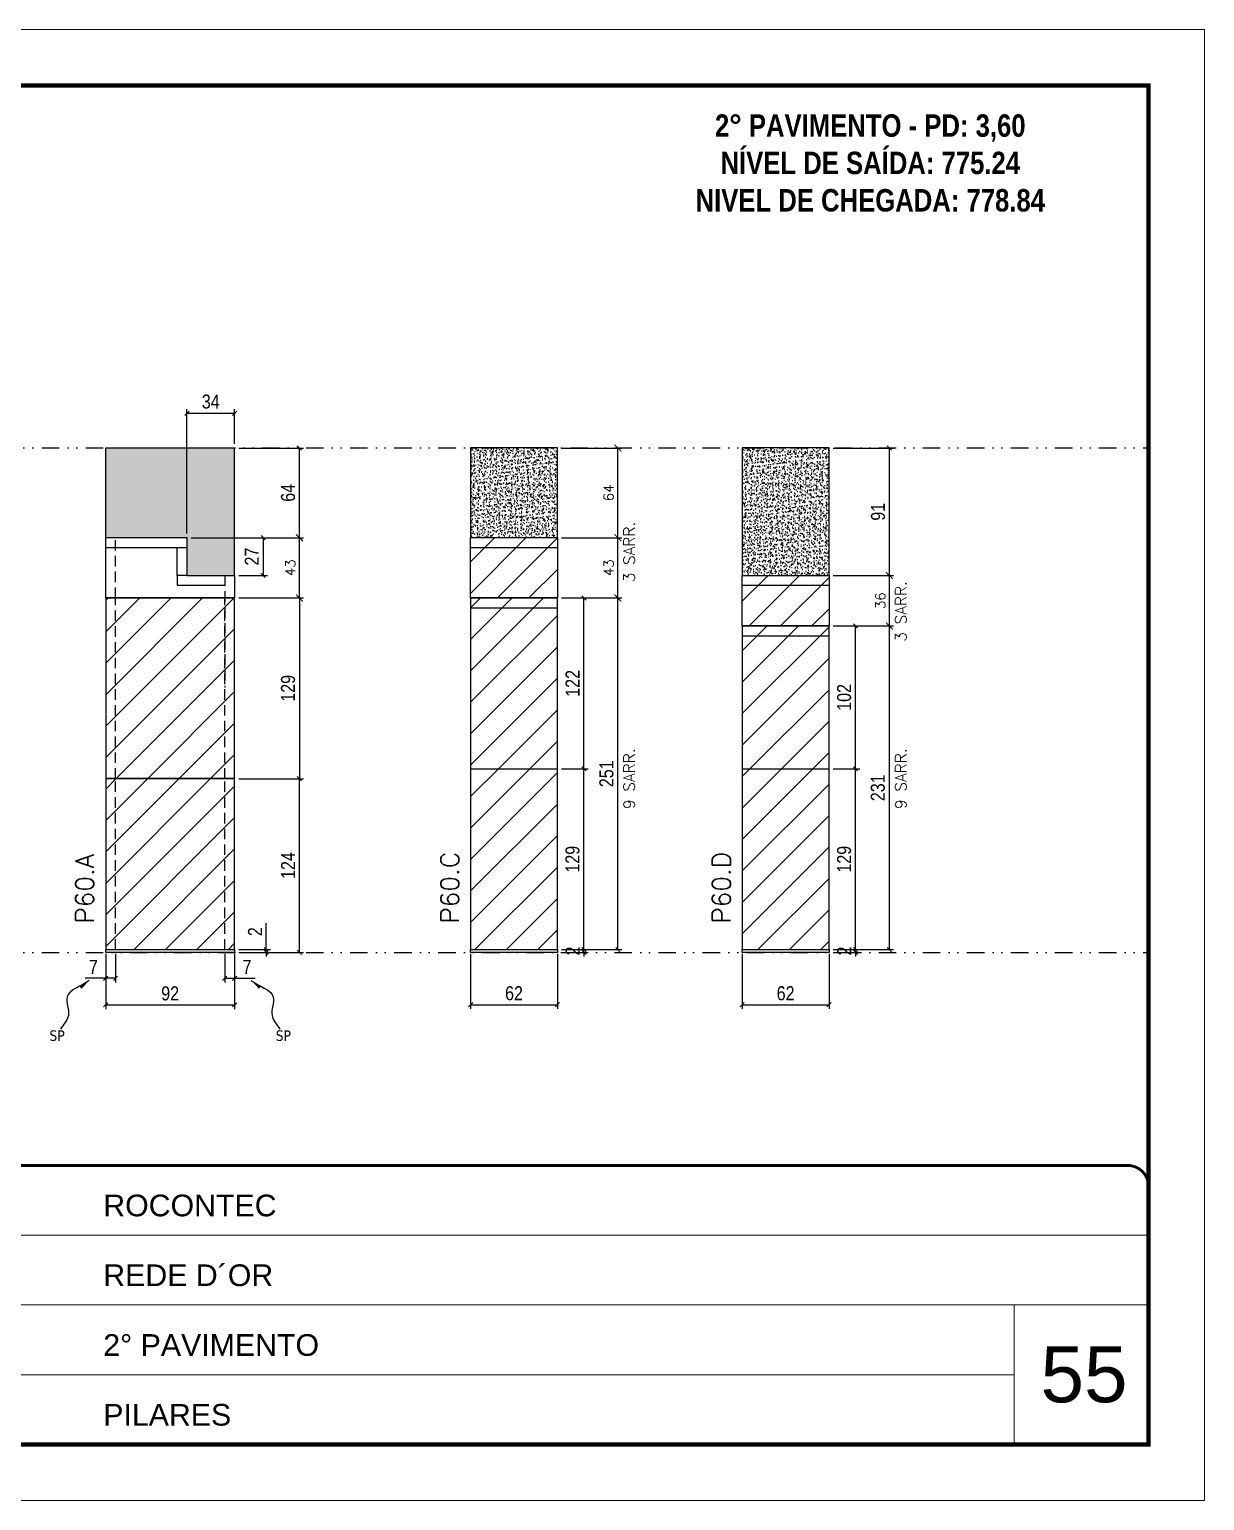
# Model space of a CAD drawing. Extents: x 2949 to 9203, y -16089 to 12527.
# Drawn here: x 6779 to 7618, y -3455 to -2405 of the extents above; entities that cross this region are included whole.
import ezdxf

# ---------------------------------------------------------------- set-up
doc = ezdxf.new("R2010")
doc.units = 0
for name, pattern in [('CONTINUO', [0]), ('DASHED', [0.75, 0.5, -0.25]), ('DIVIDE2', [0.625, 0.25, -0.125, 0, -0.125, 0, -0.125]), ('HIDDEN', [0.375, 0.25, -0.125])]:
    doc.linetypes.add(name, pattern=pattern)
for name, color, linetype, lineweight in [('CARIMBO', 255, 'Continuous', 9), ('Folhas', 255, 'Continuous', 9), ('Hachura', 251, 'Continuous', 9), ('SARRAFO DE PRESSAO', 251, 'DASHED', 9), ('Texto Seção', 7, 'Continuous', 15)]:
    doc.layers.add(name, color=color, linetype=linetype, lineweight=lineweight)
for name, color, linetype in [('COTA', 241, 'Continuous'), ('NOMENCLATURA', 7, 'Continuous'), ('Nível', 160, 'Continuous'), ('Painéis', 200, 'Continuous'), ('SARR_2.2x7', 40, 'Continuous'), ('Sarrafo de Pressão', 42, 'HIDDEN'), ('texto', 7, 'Continuous')]:
    doc.layers.add(name, color=color, linetype=linetype)
doc.styles.add('ARIAL', font='arial.ttf')
doc.styles.add('COTA TECNICA', font='techl___.ttf', dxfattribs={"height": 10})
doc.styles.add('COTA TECNICA-50', font='techl___.ttf', dxfattribs={"height": 10})
doc.styles.add('REGUA-120', font='ROMANS.shx', dxfattribs={"height": 15})
doc.styles.add('ROMANC', font='techb___.ttf', dxfattribs={"height": 2.5})
doc.styles.add('ROMANS', font='romans.shx')
doc.styles.get("Standard").update_dxf_attribs({"font": 'arial.ttf'})
doc.dimstyles.new('COTA PAINEL-50', dxfattribs={"dimtxt": 10, "dimasz": 3, "dimexe": 3, "dimexo": 3, "dimgap": 3, "dimtad": 1, "dimdec": 1, "dimzin": 12, "dimdsep": 46, "dimtxsty": 'COTA TECNICA-50', "dimblk1": 'OBLIQUE', "dimblk2": 'OBLIQUE', "dimsah": 1, "dimcen": 0.9, "dimclrd": 4, "dimclre": 4, "dimclrt": 240, "dimadec": 1, "dimazin": 3, "dimtfac": 1, "dimtdec": 1, "dimtmove": 0, "dimatfit": 3, "dimfxl": 1, "dimtolj": 1, "dimtzin": 12, "dimarcsym": 0})
doc.dimstyles.new('Cota Paínel', dxfattribs={"dimtxt": 7, "dimasz": 5, "dimexe": 3, "dimexo": 3, "dimgap": 3, "dimtad": 1, "dimdec": 1, "dimzin": 12, "dimdsep": 46, "dimtxsty": 'ROMANS', "dimblk": 'ARCHTICK', "dimcen": 0, "dimclrd": 4, "dimclre": 4, "dimclrt": 1, "dimadec": 1, "dimazin": 3, "dimtfac": 1, "dimtdec": 1, "dimtmove": 0, "dimatfit": 3, "dimldrblk": 'OBLIQUE', "dimfxl": 1, "dimtolj": 1, "dimtzin": 12, "dimarcsym": 0})
doc.dimstyles.new('PAINEL', dxfattribs={"dimtxt": 10, "dimasz": 3, "dimexe": 3, "dimexo": 3, "dimgap": 3, "dimtad": 1, "dimdec": 1, "dimzin": 12, "dimdsep": 46, "dimtxsty": 'COTA TECNICA', "dimblk1": 'OBLIQUE', "dimblk2": 'OBLIQUE', "dimsah": 1, "dimcen": 0.9, "dimclrd": 4, "dimclre": 4, "dimclrt": 240, "dimadec": 1, "dimazin": 3, "dimtfac": 1, "dimtdec": 1, "dimtmove": 0, "dimatfit": 3, "dimfxl": 1, "dimtolj": 1, "dimtzin": 12, "dimarcsym": 0})
doc.dimstyles.get("Standard").update_dxf_attribs({"dimtxt": 0.18, "dimasz": 0.18, "dimexe": 0.18, "dimexo": 0.0625, "dimgap": 0.09, "dimtad": 0, "dimtih": 1, "dimtoh": 1, "dimdec": 4, "dimzin": 0, "dimdsep": 46, "dimtxsty": 'Standard', "dimcen": 0.09, "dimadec": 0, "dimazin": 0, "dimtfac": 1, "dimtdec": 4, "dimtofl": 0, "dimtmove": 0, "dimatfit": 3, "dimfxl": 1, "dimtolj": 1, "dimtzin": 0, "dimarcsym": 0})
pattern_1 = [(45, (-124317.403, -31902.071), (-11.2253202, 11.2253202), [])]
pattern_2 = [(45, (-124612.854, -31902.071), (-11.2253202, 11.2253202), [])]
pattern_3 = [(50, (0, -20), (5.46554, -0.4781726), [0.5715, -6.2865]), (355, (0, -20), (-1.0573026, 5.7317054), [0.4572, -5.0292175]), (100.451445, (0.4555, -20.04), (4.4082374, 5.2535326), [0.4857003, -5.3427073]), (46.1842, (0, -18.476), (8.132371, -1.26127), [0.85725, -9.42975]), (96.63556, (0.678, -18.581), (7.122124, 7.422784), [0.728551, -8.014068]), (351.18415, (0, -18.476), (7.122124, 7.422784), [0.685799, -7.543792]), (21, (0.762, -18.857), (4.5484317, -3.067956), [0.5715, -6.2865]), (326, (0.762, -18.857), (1.854061, 5.525639), [0.4572, -5.0292]), (71.451445, (1.141, -19.1127), (6.4024926, 2.457683), [0.4857003, -5.342698]), (37.5, (0, -20), (0.0926581, 2.53665117), [0, -4.96824, 0, -5.1054, 0, -5.04825]), (7.5, (0, -20), (2.0045899, 3.0054172), [0, -2.91084, 0, -4.85394, 0, -1.92405]), (327.5, (-1.6993, -20), (4.06771786, -0.1718623), [0, -1.905, 0, -5.9436, 0, -7.8867]), (317.5, (-2.4613, -20), (4.4438754, 0.7627947), [0, -2.4765, 0, -3.94716, 0, -5.6007])]

# ---------------------------------------------------------------- blocks, each defined once
blk = doc.blocks.new('9999999999')
at = {"color": 30, "linetype": 'CONTINUO'}
for p, q in [((98564.6, 34379.6), (99584, 34379.6)), ((98564.6, 34329.8), (99488, 34329.8)), ((99584, 34329.8), (99488, 34329.8)), ((99488, 34329.8), (99488, 34230.2)), ((98564.6, 34280), (99488, 34280))]:
    blk.add_line(p, q, dxfattribs=at)
at = {"color": 30, "linetype": 'CONTINUO', "const_width": 2}
blk.add_lwpolyline([(99584, 34230.2), (99584, 34414.4, 0.414214), (99569, 34429.4), (98229, 34429.4, 0.414214), (98214, 34414.4), (98214, 34245.2, 0.414214), (98229, 34230.2), (99584, 34230.2)], format="xyb", dxfattribs=at)
at = {"layer": 'Folhas'}
blk.add_lwpolyline([(98139, 34190.2), (99624, 34190.2), (99624, 35240.2), (98139, 35240.2)], close=True, dxfattribs=at)
at = {"layer": 'Folhas', "color": 30, "const_width": 3}
blk.add_lwpolyline([(98214, 34230.2), (99584, 34230.2), (99584, 35200.2), (98214, 35200.2)], close=True, dxfattribs=at)
at = {"color": 7, "linetype": 'Continuous', "ltscale": 5, "style": 'ARIAL'}
for s, height, p in [('ROCONTEC', 15.48, (98837.7, 34393.1)), ('REDE D´OR', 15.48, (98837.7, 34343.3)), ('2° PAVIMENTO', 15.483, (98837.7, 34293.5)), ('PILARES', 15.48, (98837.7, 34243.7))]:
    blk.add_text(s, height=height, dxfattribs=at).set_placement(p)
blk = doc.blocks.new('_Oblique')
at = {"color": 0, "linetype": 'ByBlock', "lineweight": -2}
blk.add_line((-0.5, -0.5), (0.5, 0.5), dxfattribs=at)
blk = doc.blocks.new('*D1899')
at = {"layer": 'COTA', "color": 4, "lineweight": -2, "transparency": 16777216}
for p, q in [((6833, -3064.5), (6833, -3103.9)), ((6925, -3064.5), (6925, -3103.9)), ((6833, -3100.9), (6925, -3100.9))]:
    blk.add_line(p, q, dxfattribs=at)
at = {"layer": 'Defpoints', "color": 0, "transparency": 16777216}
for p in [(6833, -3061.5), (6925, -3061.5), (6925, -3100.9)]:
    blk.add_point(p, dxfattribs=at)
at = {"layer": 'COTA', "color": 4, "lineweight": -2, "transparency": 16777216, "xscale": 3, "yscale": 3, "zscale": 3, "rotation": 180}
blk.add_blockref('_Oblique', (6833, -3100.9), dxfattribs=at)
at = {"layer": 'COTA', "color": 4, "lineweight": -2, "transparency": 16777216, "xscale": 3, "yscale": 3, "zscale": 3}
blk.add_blockref('_Oblique', (6925, -3100.9), dxfattribs=at)
at = {"layer": 'COTA', "color": 240, "transparency": 16777216, "insert": (6879, -3092.8), "char_height": 10, "attachment_point": 5, "style": 'COTA TECNICA'}
blk.add_mtext('\\A1;92', dxfattribs=at)
blk = doc.blocks.new('*D1900')
at = {"layer": 'COTA', "color": 4, "lineweight": -2, "transparency": 16777216}
for p, q in [((6840, -3064.5), (6840, -3085)), ((6833, -3066.5), (6833, -3085)), ((6833, -3082), (6818.3, -3082)), ((6840, -3082), (6833, -3082))]:
    blk.add_line(p, q, dxfattribs=at)
at = {"layer": 'Defpoints', "color": 0, "transparency": 16777216}
for p in [(6833, -3063.5), (6840, -3061.5), (6833, -3082)]:
    blk.add_point(p, dxfattribs=at)
at = {"layer": 'COTA', "color": 4, "lineweight": -2, "transparency": 16777216, "xscale": 3, "yscale": 3, "zscale": 3, "rotation": 180}
blk.add_blockref('_Oblique', (6833, -3082), dxfattribs=at)
at = {"layer": 'COTA', "color": 4, "lineweight": -2, "transparency": 16777216, "xscale": 3, "yscale": 3, "zscale": 3}
blk.add_blockref('_Oblique', (6840, -3082), dxfattribs=at)
at = {"layer": 'COTA', "color": 240, "transparency": 16777216, "insert": (6824.2, -3073.9), "char_height": 10, "attachment_point": 5, "style": 'COTA TECNICA-50'}
blk.add_mtext('\\A1;7', dxfattribs=at)
blk = doc.blocks.new('*D1901')
at = {"layer": 'COTA', "color": 4, "lineweight": -2, "transparency": 16777216}
for p, q in [((6918, -3064.5), (6918, -3085)), ((6925, -3066.5), (6925, -3085)), ((6918, -3082), (6925, -3082)), ((6925, -3082), (6939.8, -3082))]:
    blk.add_line(p, q, dxfattribs=at)
at = {"layer": 'Defpoints', "color": 0, "transparency": 16777216}
for p in [(6918, -3061.5), (6925, -3063.5), (6925, -3082)]:
    blk.add_point(p, dxfattribs=at)
at = {"layer": 'COTA', "color": 4, "lineweight": -2, "transparency": 16777216, "xscale": 3, "yscale": 3, "zscale": 3, "rotation": 180}
blk.add_blockref('_Oblique', (6918, -3082), dxfattribs=at)
at = {"layer": 'COTA', "color": 4, "lineweight": -2, "transparency": 16777216, "xscale": 3, "yscale": 3, "zscale": 3}
blk.add_blockref('_Oblique', (6925, -3082), dxfattribs=at)
at = {"layer": 'COTA', "color": 240, "transparency": 16777216, "insert": (6933.9, -3073.9), "char_height": 10, "attachment_point": 5, "style": 'COTA TECNICA-50'}
blk.add_mtext('\\A1;7', dxfattribs=at)
blk = doc.blocks.new('*D1902')
at = {"layer": 'COTA', "color": 4, "lineweight": -2, "transparency": 16777216}
for p, q in [((6928, -2939.5), (6974.3, -2939.5)), ((6971.3, -3063.5), (6971.3, -2939.5)), ((6928, -3063.5), (6974.3, -3063.5))]:
    blk.add_line(p, q, dxfattribs=at)
at = {"layer": 'Defpoints', "color": 0, "transparency": 16777216}
for p in [(6925, -2939.5), (6971.3, -2939.5), (6925, -3063.5)]:
    blk.add_point(p, dxfattribs=at)
at = {"layer": 'COTA', "color": 4, "lineweight": -2, "transparency": 16777216, "xscale": 3, "yscale": 3, "zscale": 3}
for p, rotation in [((6971.3, -2939.5), 90), ((6971.3, -3063.5), 270)]:
    blk.add_blockref('_Oblique', p, dxfattribs=dict(at, rotation=rotation))
at = {"layer": 'COTA', "color": 240, "transparency": 16777216, "insert": (6963.2, -3001.5), "char_height": 10, "attachment_point": 5, "rotation": 90, "style": 'COTA TECNICA-50'}
blk.add_mtext('\\A1;124', dxfattribs=at)
blk = doc.blocks.new('*D1903')
at = {"layer": 'COTA', "color": 4, "lineweight": -2, "transparency": 16777216}
for p, q in [((6947.6, -3061.5), (6947.6, -3042.7)), ((6928, -3061.5), (6950.6, -3061.5)), ((6928, -3063.5), (6950.6, -3063.5)), ((6947.6, -3063.5), (6947.6, -3061.5)), ((6947.6, -3063.5), (6947.6, -3066.5))]:
    blk.add_line(p, q, dxfattribs=at)
at = {"layer": 'Defpoints', "color": 0, "transparency": 16777216}
for p in [(6925, -3061.5), (6925, -3063.5), (6947.6, -3063.5)]:
    blk.add_point(p, dxfattribs=at)
at = {"layer": 'COTA', "color": 4, "lineweight": -2, "transparency": 16777216, "xscale": 3, "yscale": 3, "zscale": 3}
for p, rotation in [((6947.6, -3061.5), 270), ((6947.6, -3063.5), 90)]:
    blk.add_blockref('_Oblique', p, dxfattribs=dict(at, rotation=rotation))
at = {"layer": 'COTA', "color": 240, "transparency": 16777216, "insert": (6939.6, -3048.7), "char_height": 10, "attachment_point": 5, "rotation": 90, "style": 'COTA TECNICA-50'}
blk.add_mtext('\\A1;2', dxfattribs=at)
blk = doc.blocks.new('*D1904')
at = {"layer": 'COTA', "color": 4, "linetype": 'ByBlock', "lineweight": -2, "transparency": 16777216}
for p, q in [((6928, -2810.5), (6974.3, -2810.5)), ((6971.3, -2810.5), (6971.3, -2939.5)), ((6928, -2939.5), (6974.3, -2939.5))]:
    blk.add_line(p, q, dxfattribs=at)
at = {"layer": 'Defpoints', "color": 0, "linetype": 'ByBlock', "transparency": 16777216}
for p in [(6925, -2810.5), (6925, -2939.5), (6971.3, -2939.5)]:
    blk.add_point(p, dxfattribs=at)
at = {"layer": 'COTA', "color": 4, "linetype": 'ByBlock', "lineweight": -2, "transparency": 16777216, "xscale": 3, "yscale": 3, "zscale": 3}
for p, rotation in [((6971.3, -2810.5), 90), ((6971.3, -2939.5), 270)]:
    blk.add_blockref('_Oblique', p, dxfattribs=dict(at, rotation=rotation))
at = {"layer": 'COTA', "color": 240, "linetype": 'ByBlock', "transparency": 16777216, "insert": (6963.2, -2875), "char_height": 10, "attachment_point": 5, "rotation": 90, "style": 'COTA TECNICA'}
blk.add_mtext('\\A1;129', dxfattribs=at)
blk = doc.blocks.new('*D1905')
at = {"layer": 'COTA', "color": 4, "lineweight": -2, "transparency": 16777216}
for p, q in [((7093.5, -3064.5), (7093.5, -3103.8)), ((7155.5, -3064.5), (7155.5, -3103.8)), ((7093.5, -3100.8), (7155.5, -3100.8))]:
    blk.add_line(p, q, dxfattribs=at)
at = {"layer": 'Defpoints', "color": 0, "transparency": 16777216}
for p in [(7093.5, -3061.5), (7155.5, -3061.5), (7155.5, -3100.8)]:
    blk.add_point(p, dxfattribs=at)
at = {"layer": 'COTA', "color": 4, "lineweight": -2, "transparency": 16777216, "xscale": 3, "yscale": 3, "zscale": 3, "rotation": 180}
blk.add_blockref('_Oblique', (7093.5, -3100.8), dxfattribs=at)
at = {"layer": 'COTA', "color": 4, "lineweight": -2, "transparency": 16777216, "xscale": 3, "yscale": 3, "zscale": 3}
blk.add_blockref('_Oblique', (7155.5, -3100.8), dxfattribs=at)
at = {"layer": 'COTA', "color": 240, "transparency": 16777216, "insert": (7124.5, -3092.7), "char_height": 10, "attachment_point": 5, "style": 'COTA TECNICA'}
blk.add_mtext('\\A1;62', dxfattribs=at)
blk = doc.blocks.new('*D1906')
at = {"layer": 'COTA', "color": 4, "lineweight": -2, "transparency": 16777216}
for p, q in [((7158.5, -3061.5), (7177.4, -3061.5)), ((7158.5, -3063.5), (7177.4, -3063.5)), ((7174.4, -3061.5), (7174.4, -3058.5)), ((7174.4, -3063.5), (7174.4, -3061.5)), ((7174.4, -3063.5), (7174.4, -3066.5))]:
    blk.add_line(p, q, dxfattribs=at)
at = {"layer": 'Defpoints', "color": 0, "transparency": 16777216}
for p in [(7155.5, -3061.5), (7155.5, -3063.5), (7174.4, -3061.5)]:
    blk.add_point(p, dxfattribs=at)
at = {"layer": 'COTA', "color": 4, "lineweight": -2, "transparency": 16777216, "xscale": 3, "yscale": 3, "zscale": 3}
for p, rotation in [((7174.4, -3061.5), 270), ((7174.4, -3063.5), 90)]:
    blk.add_blockref('_Oblique', p, dxfattribs=dict(at, rotation=rotation))
at = {"layer": 'COTA', "color": 240, "transparency": 16777216, "insert": (7166.4, -3062.5), "char_height": 10, "attachment_point": 5, "rotation": 90, "style": 'COTA TECNICA-50'}
blk.add_mtext('\\A1;2', dxfattribs=at)
blk = doc.blocks.new('*D1918')
at = {"layer": 'COTA', "color": 4, "linetype": 'ByBlock', "lineweight": -2, "transparency": 16777216}
for p, q in [((7158.5, -2810.5), (7201.6, -2810.5)), ((7198.6, -3061.5), (7198.6, -2810.5)), ((7158.5, -3061.5), (7201.6, -3061.5))]:
    blk.add_line(p, q, dxfattribs=at)
at = {"layer": 'Defpoints', "color": 0, "linetype": 'ByBlock', "transparency": 16777216}
for p in [(7155.5, -2810.5), (7198.6, -2810.5), (7155.5, -3061.5)]:
    blk.add_point(p, dxfattribs=at)
at = {"layer": 'COTA', "color": 4, "linetype": 'ByBlock', "lineweight": -2, "transparency": 16777216, "xscale": 3, "yscale": 3, "zscale": 3}
for p, rotation in [((7198.6, -2810.5), 90), ((7198.6, -3061.5), 270)]:
    blk.add_blockref('_Oblique', p, dxfattribs=dict(at, rotation=rotation))
at = {"layer": 'COTA', "color": 240, "linetype": 'ByBlock', "transparency": 16777216, "insert": (7190.5, -2936), "char_height": 10, "attachment_point": 5, "rotation": 90, "style": 'COTA TECNICA'}
blk.add_mtext('\\A1;251', dxfattribs=at)
blk = doc.blocks.new('*D1919')
at = {"layer": 'COTA', "color": 4, "linetype": 'ByBlock', "lineweight": -2, "transparency": 16777216}
for p, q in [((7158.5, -2932.5), (7177.4, -2932.5)), ((7174.4, -3061.5), (7174.4, -2932.5)), ((7158.5, -3061.5), (7177.4, -3061.5))]:
    blk.add_line(p, q, dxfattribs=at)
at = {"layer": 'Defpoints', "color": 0, "linetype": 'ByBlock', "transparency": 16777216}
for p in [(7155.5, -2932.5), (7174.4, -2932.5), (7155.5, -3061.5)]:
    blk.add_point(p, dxfattribs=at)
at = {"layer": 'COTA', "color": 4, "linetype": 'ByBlock', "lineweight": -2, "transparency": 16777216, "xscale": 3, "yscale": 3, "zscale": 3}
for p, rotation in [((7174.4, -2932.5), 90), ((7174.4, -3061.5), 270)]:
    blk.add_blockref('_Oblique', p, dxfattribs=dict(at, rotation=rotation))
at = {"layer": 'COTA', "color": 240, "linetype": 'ByBlock', "transparency": 16777216, "insert": (7166.3, -2997), "char_height": 10, "attachment_point": 5, "rotation": 90, "style": 'COTA TECNICA'}
blk.add_mtext('\\A1;129', dxfattribs=at)
blk = doc.blocks.new('*D1920')
at = {"layer": 'COTA', "color": 4, "linetype": 'ByBlock', "lineweight": -2, "transparency": 16777216}
for p, q in [((7158.5, -2810.5), (7177.4, -2810.5)), ((7174.4, -2932.5), (7174.4, -2810.5)), ((7158.5, -2932.5), (7177.4, -2932.5))]:
    blk.add_line(p, q, dxfattribs=at)
at = {"layer": 'Defpoints', "color": 0, "linetype": 'ByBlock', "transparency": 16777216}
for p in [(7155.5, -2810.5), (7174.4, -2810.5), (7155.5, -2932.5)]:
    blk.add_point(p, dxfattribs=at)
at = {"layer": 'COTA', "color": 4, "linetype": 'ByBlock', "lineweight": -2, "transparency": 16777216, "xscale": 3, "yscale": 3, "zscale": 3}
for p, rotation in [((7174.4, -2810.5), 90), ((7174.4, -2932.5), 270)]:
    blk.add_blockref('_Oblique', p, dxfattribs=dict(at, rotation=rotation))
at = {"layer": 'COTA', "color": 240, "linetype": 'ByBlock', "transparency": 16777216, "insert": (7166.3, -2871.5), "char_height": 10, "attachment_point": 5, "rotation": 90, "style": 'COTA TECNICA'}
blk.add_mtext('\\A1;122', dxfattribs=at)
blk = doc.blocks.new('*D1907')
at = {"layer": 'COTA', "color": 4, "lineweight": -2, "transparency": 16777216}
for p, q in [((7287.4, -3064.5), (7287.4, -3103.8)), ((7349.4, -3064.5), (7349.4, -3103.8)), ((7287.4, -3100.8), (7349.4, -3100.8))]:
    blk.add_line(p, q, dxfattribs=at)
at = {"layer": 'Defpoints', "color": 0, "transparency": 16777216}
for p in [(7287.4, -3061.5), (7349.4, -3061.5), (7349.4, -3100.8)]:
    blk.add_point(p, dxfattribs=at)
at = {"layer": 'COTA', "color": 4, "lineweight": -2, "transparency": 16777216, "xscale": 3, "yscale": 3, "zscale": 3, "rotation": 180}
blk.add_blockref('_Oblique', (7287.4, -3100.8), dxfattribs=at)
at = {"layer": 'COTA', "color": 4, "lineweight": -2, "transparency": 16777216, "xscale": 3, "yscale": 3, "zscale": 3}
blk.add_blockref('_Oblique', (7349.4, -3100.8), dxfattribs=at)
at = {"layer": 'COTA', "color": 240, "transparency": 16777216, "insert": (7318.4, -3092.7), "char_height": 10, "attachment_point": 5, "style": 'COTA TECNICA'}
blk.add_mtext('\\A1;62', dxfattribs=at)
blk = doc.blocks.new('*D1908')
at = {"layer": 'COTA', "color": 4, "lineweight": -2, "transparency": 16777216}
for p, q in [((7352.4, -3061.5), (7371.3, -3061.5)), ((7352.4, -3063.5), (7371.3, -3063.5)), ((7368.3, -3061.5), (7368.3, -3058.5)), ((7368.3, -3063.5), (7368.3, -3061.5)), ((7368.3, -3063.5), (7368.3, -3066.5))]:
    blk.add_line(p, q, dxfattribs=at)
at = {"layer": 'Defpoints', "color": 0, "transparency": 16777216}
for p in [(7349.4, -3061.5), (7349.4, -3063.5), (7368.3, -3061.5)]:
    blk.add_point(p, dxfattribs=at)
at = {"layer": 'COTA', "color": 4, "lineweight": -2, "transparency": 16777216, "xscale": 3, "yscale": 3, "zscale": 3}
for p, rotation in [((7368.3, -3061.5), 270), ((7368.3, -3063.5), 90)]:
    blk.add_blockref('_Oblique', p, dxfattribs=dict(at, rotation=rotation))
at = {"layer": 'COTA', "color": 240, "transparency": 16777216, "insert": (7360.3, -3062.5), "char_height": 10, "attachment_point": 5, "rotation": 90, "style": 'COTA TECNICA-50'}
blk.add_mtext('\\A1;2', dxfattribs=at)
blk = doc.blocks.new('*D1921')
at = {"layer": 'COTA', "color": 4, "linetype": 'ByBlock', "lineweight": -2, "transparency": 16777216}
for p, q in [((7352.4, -2830.5), (7395.5, -2830.5)), ((7392.5, -3061.5), (7392.5, -2830.5)), ((7352.4, -3061.5), (7395.5, -3061.5))]:
    blk.add_line(p, q, dxfattribs=at)
at = {"layer": 'Defpoints', "color": 0, "linetype": 'ByBlock', "transparency": 16777216}
for p in [(7349.4, -2830.5), (7392.5, -2830.5), (7349.4, -3061.5)]:
    blk.add_point(p, dxfattribs=at)
at = {"layer": 'COTA', "color": 4, "linetype": 'ByBlock', "lineweight": -2, "transparency": 16777216, "xscale": 3, "yscale": 3, "zscale": 3}
for p, rotation in [((7392.5, -2830.5), 90), ((7392.5, -3061.5), 270)]:
    blk.add_blockref('_Oblique', p, dxfattribs=dict(at, rotation=rotation))
at = {"layer": 'COTA', "color": 240, "linetype": 'ByBlock', "transparency": 16777216, "insert": (7384.3, -2946), "char_height": 10, "attachment_point": 5, "rotation": 90, "style": 'COTA TECNICA'}
blk.add_mtext('\\A1;231', dxfattribs=at)
blk = doc.blocks.new('*D1922')
at = {"layer": 'COTA', "color": 4, "linetype": 'ByBlock', "lineweight": -2, "transparency": 16777216}
for p, q in [((7352.4, -2932.5), (7371.3, -2932.5)), ((7368.3, -3061.5), (7368.3, -2932.5)), ((7352.4, -3061.5), (7371.3, -3061.5))]:
    blk.add_line(p, q, dxfattribs=at)
at = {"layer": 'Defpoints', "color": 0, "linetype": 'ByBlock', "transparency": 16777216}
for p in [(7349.4, -2932.5), (7368.3, -2932.5), (7349.4, -3061.5)]:
    blk.add_point(p, dxfattribs=at)
at = {"layer": 'COTA', "color": 4, "linetype": 'ByBlock', "lineweight": -2, "transparency": 16777216, "xscale": 3, "yscale": 3, "zscale": 3}
for p, rotation in [((7368.3, -2932.5), 90), ((7368.3, -3061.5), 270)]:
    blk.add_blockref('_Oblique', p, dxfattribs=dict(at, rotation=rotation))
at = {"layer": 'COTA', "color": 240, "linetype": 'ByBlock', "transparency": 16777216, "insert": (7360.2, -2997), "char_height": 10, "attachment_point": 5, "rotation": 90, "style": 'COTA TECNICA'}
blk.add_mtext('\\A1;129', dxfattribs=at)
blk = doc.blocks.new('*D1923')
at = {"layer": 'COTA', "color": 4, "linetype": 'ByBlock', "lineweight": -2, "transparency": 16777216}
for p, q in [((7352.4, -2830.5), (7371.3, -2830.5)), ((7368.3, -2932.5), (7368.3, -2830.5)), ((7352.4, -2932.5), (7371.3, -2932.5))]:
    blk.add_line(p, q, dxfattribs=at)
at = {"layer": 'Defpoints', "color": 0, "linetype": 'ByBlock', "transparency": 16777216}
for p in [(7349.4, -2830.5), (7368.3, -2830.5), (7349.4, -2932.5)]:
    blk.add_point(p, dxfattribs=at)
at = {"layer": 'COTA', "color": 4, "linetype": 'ByBlock', "lineweight": -2, "transparency": 16777216, "xscale": 3, "yscale": 3, "zscale": 3}
for p, rotation in [((7368.3, -2830.5), 90), ((7368.3, -2932.5), 270)]:
    blk.add_blockref('_Oblique', p, dxfattribs=dict(at, rotation=rotation))
at = {"layer": 'COTA', "color": 240, "linetype": 'ByBlock', "transparency": 16777216, "insert": (7360.2, -2881.5), "char_height": 10, "attachment_point": 5, "rotation": 90, "style": 'COTA TECNICA'}
blk.add_mtext('\\A1;102', dxfattribs=at)
blk = doc.blocks.new('_ArchTick')
at = {"color": 0, "linetype": 'ByBlock', "const_width": 0.15}
blk.add_lwpolyline([(-0.5, -0.5), (0.5, 0.5)], dxfattribs=at)
blk = doc.blocks.new('*D1916')
at = {"layer": 'COTA', "color": 4, "lineweight": -2, "transparency": 16777216}
for p, q in [((7158.5, -2767.5), (7201.6, -2767.5)), ((7198.6, -2810.5), (7198.6, -2767.5)), ((7158.5, -2810.5), (7201.6, -2810.5))]:
    blk.add_line(p, q, dxfattribs=at)
at = {"layer": 'Defpoints', "color": 0, "transparency": 16777216}
for p in [(7155.5, -2767.5), (7198.6, -2767.5), (7155.5, -2810.5)]:
    blk.add_point(p, dxfattribs=at)
at = {"layer": 'COTA', "color": 4, "lineweight": -2, "transparency": 16777216, "xscale": 5, "yscale": 5, "zscale": 5}
for p, rotation in [((7198.6, -2767.5), 90), ((7198.6, -2810.5), 270)]:
    blk.add_blockref('_ArchTick', p, dxfattribs=dict(at, rotation=rotation))
at = {"layer": 'COTA', "color": 1, "transparency": 16777216, "insert": (7192.1, -2789), "char_height": 7, "attachment_point": 5, "rotation": 90, "style": 'ROMANS'}
blk.add_mtext('\\A1;43', dxfattribs=at)
blk = doc.blocks.new('*D1917')
at = {"layer": 'COTA', "color": 4, "lineweight": -2, "transparency": 16777216}
for p, q in [((7352.4, -2794.5), (7395.5, -2794.5)), ((7392.5, -2830.5), (7392.5, -2794.5)), ((7352.4, -2830.5), (7395.5, -2830.5))]:
    blk.add_line(p, q, dxfattribs=at)
at = {"layer": 'Defpoints', "color": 0, "transparency": 16777216}
for p in [(7349.4, -2794.5), (7392.5, -2794.5), (7349.4, -2830.5)]:
    blk.add_point(p, dxfattribs=at)
at = {"layer": 'COTA', "color": 4, "lineweight": -2, "transparency": 16777216, "xscale": 5, "yscale": 5, "zscale": 5}
for p, rotation in [((7392.5, -2794.5), 90), ((7392.5, -2830.5), 270)]:
    blk.add_blockref('_ArchTick', p, dxfattribs=dict(at, rotation=rotation))
at = {"layer": 'COTA', "color": 1, "transparency": 16777216, "insert": (7386, -2812.5), "char_height": 7, "attachment_point": 5, "rotation": 90, "style": 'ROMANS'}
blk.add_mtext('\\A1;36', dxfattribs=at)
blk = doc.blocks.new('*D1925')
at = {"layer": 'COTA', "color": 4, "lineweight": -2, "transparency": 16777216}
for p, q in [((6928, -2767.5), (6974.3, -2767.5)), ((6971.3, -2810.5), (6971.3, -2767.5)), ((6928, -2810.5), (6974.3, -2810.5))]:
    blk.add_line(p, q, dxfattribs=at)
at = {"layer": 'Defpoints', "color": 0, "transparency": 16777216}
for p in [(6925, -2767.5), (6971.3, -2767.5), (6925, -2810.5)]:
    blk.add_point(p, dxfattribs=at)
at = {"layer": 'COTA', "color": 4, "lineweight": -2, "transparency": 16777216, "xscale": 5, "yscale": 5, "zscale": 5}
for p, rotation in [((6971.3, -2767.5), 90), ((6971.3, -2810.5), 270)]:
    blk.add_blockref('_ArchTick', p, dxfattribs=dict(at, rotation=rotation))
at = {"layer": 'COTA', "color": 1, "transparency": 16777216, "insert": (6964.8, -2789), "char_height": 7, "attachment_point": 5, "rotation": 90, "style": 'ROMANS'}
blk.add_mtext('\\A1;43', dxfattribs=at)
blk = doc.blocks.new('*D3214')
at = {"layer": 'COTA', "color": 4, "lineweight": -2, "transparency": 16777216}
for p, q in [((7352.4, -2703.5), (7395.5, -2703.5)), ((7392.5, -2794.5), (7392.5, -2703.5)), ((7352.4, -2794.5), (7395.5, -2794.5))]:
    blk.add_line(p, q, dxfattribs=at)
at = {"layer": 'Defpoints', "color": 0, "transparency": 16777216}
for p in [(7349.4, -2703.5), (7392.5, -2703.5), (7349.4, -2794.5)]:
    blk.add_point(p, dxfattribs=at)
at = {"layer": 'COTA', "color": 4, "lineweight": -2, "transparency": 16777216, "xscale": 3, "yscale": 3, "zscale": 3}
for p, rotation in [((7392.5, -2703.5), 90), ((7392.5, -2794.5), 270)]:
    blk.add_blockref('_Oblique', p, dxfattribs=dict(at, rotation=rotation))
at = {"layer": 'COTA', "color": 240, "transparency": 16777216, "insert": (7384.4, -2749), "char_height": 10, "attachment_point": 5, "rotation": 90, "style": 'COTA TECNICA-50'}
blk.add_mtext('\\A1;91', dxfattribs=at)
blk = doc.blocks.new('*D3215')
at = {"layer": 'COTA', "color": 4, "lineweight": -2, "transparency": 16777216}
for p, q in [((6928, -2703.5), (6974.3, -2703.5)), ((6971.3, -2767.5), (6971.3, -2703.5)), ((6894, -2767.5), (6974.3, -2767.5))]:
    blk.add_line(p, q, dxfattribs=at)
at = {"layer": 'Defpoints', "color": 0, "transparency": 16777216}
for p in [(6925, -2703.5), (6971.3, -2703.5), (6891, -2767.5)]:
    blk.add_point(p, dxfattribs=at)
at = {"layer": 'COTA', "color": 4, "lineweight": -2, "transparency": 16777216, "xscale": 3, "yscale": 3, "zscale": 3}
for p, rotation in [((6971.3, -2703.5), 90), ((6971.3, -2767.5), 270)]:
    blk.add_blockref('_Oblique', p, dxfattribs=dict(at, rotation=rotation))
at = {"layer": 'COTA', "color": 240, "transparency": 16777216, "insert": (6963.2, -2735.5), "char_height": 10, "attachment_point": 5, "rotation": 90, "style": 'COTA TECNICA-50'}
blk.add_mtext('\\A1;64', dxfattribs=at)
blk = doc.blocks.new('*D3216')
at = {"layer": 'COTA', "color": 4, "lineweight": -2, "transparency": 16777216}
for p, q in [((6894, -2767.5), (6948.4, -2767.5)), ((6945.4, -2767.5), (6945.4, -2794.5)), ((6928, -2794.5), (6948.4, -2794.5))]:
    blk.add_line(p, q, dxfattribs=at)
at = {"layer": 'Defpoints', "color": 0, "transparency": 16777216}
for p in [(6891, -2767.5), (6925, -2794.5), (6945.4, -2794.5)]:
    blk.add_point(p, dxfattribs=at)
at = {"layer": 'COTA', "color": 4, "lineweight": -2, "transparency": 16777216, "xscale": 3, "yscale": 3, "zscale": 3}
for p, rotation in [((6945.4, -2767.5), 90), ((6945.4, -2794.5), 270)]:
    blk.add_blockref('_Oblique', p, dxfattribs=dict(at, rotation=rotation))
at = {"layer": 'COTA', "color": 240, "transparency": 16777216, "insert": (6937.3, -2781), "char_height": 10, "attachment_point": 5, "rotation": 90, "style": 'COTA TECNICA-50'}
blk.add_mtext('\\A1;27', dxfattribs=at)
blk = doc.blocks.new('*D3217')
at = {"layer": 'COTA', "color": 4, "lineweight": -2, "transparency": 16777216}
for p, q in [((6891, -2764.5), (6891, -2675.7)), ((6925, -2700.5), (6925, -2675.7)), ((6891, -2678.7), (6925, -2678.7))]:
    blk.add_line(p, q, dxfattribs=at)
at = {"layer": 'Defpoints', "color": 0, "transparency": 16777216}
for p in [(6925, -2678.7), (6925, -2703.5), (6891, -2767.5)]:
    blk.add_point(p, dxfattribs=at)
at = {"layer": 'COTA', "color": 4, "lineweight": -2, "transparency": 16777216, "xscale": 3, "yscale": 3, "zscale": 3, "rotation": 180}
blk.add_blockref('_Oblique', (6891, -2678.7), dxfattribs=at)
at = {"layer": 'COTA', "color": 4, "lineweight": -2, "transparency": 16777216, "xscale": 3, "yscale": 3, "zscale": 3}
blk.add_blockref('_Oblique', (6925, -2678.7), dxfattribs=at)
at = {"layer": 'COTA', "color": 240, "transparency": 16777216, "insert": (6908, -2670.4), "char_height": 10, "attachment_point": 5, "style": 'COTA TECNICA-50'}
blk.add_mtext('\\A1;34', dxfattribs=at)
blk = doc.blocks.new('*D3336')
at = {"layer": 'COTA', "color": 4, "lineweight": -2, "transparency": 16777216}
for p, q in [((7158.5, -2703.5), (7201.6, -2703.5)), ((7198.6, -2767.5), (7198.6, -2703.5)), ((7158.5, -2767.5), (7201.6, -2767.5))]:
    blk.add_line(p, q, dxfattribs=at)
at = {"layer": 'Defpoints', "color": 0, "transparency": 16777216}
for p in [(7155.5, -2703.5), (7198.6, -2703.5), (7155.5, -2767.5)]:
    blk.add_point(p, dxfattribs=at)
at = {"layer": 'COTA', "color": 4, "lineweight": -2, "transparency": 16777216, "xscale": 5, "yscale": 5, "zscale": 5}
for p, rotation in [((7198.6, -2703.5), 90), ((7198.6, -2767.5), 270)]:
    blk.add_blockref('_ArchTick', p, dxfattribs=dict(at, rotation=rotation))
at = {"layer": 'COTA', "color": 1, "transparency": 16777216, "insert": (7192.1, -2735.5), "char_height": 7, "attachment_point": 5, "rotation": 90, "style": 'ROMANS'}
blk.add_mtext('\\A1;64', dxfattribs=at)

msp = doc.modelspace()

# ---------------------------------------------------------------- hatches: boundary and pattern name
at = {"layer": 'COTA', "linetype": 'ByBlock'}
h = msp.add_hatch(dxfattribs=at)
h.set_pattern_fill('AR-CONC', color=256, scale=0.03)
h.paths.add_polyline_path([(6925.05, -2703.46), (6891.05, -2703.46), (6833.05, -2703.46), (6833.05, -2767.46), (6891.05, -2767.46), (6891.05, -2794.46), (6925.05, -2794.46)])
h = msp.add_hatch(dxfattribs=at)
h.set_pattern_fill('AR-CONC', color=256, scale=0.03)
h.set_pattern_definition(pattern_3)
h.paths.add_polyline_path([(7155.49, -2703.46), (7093.49, -2703.46), (7093.49, -2767.46), (7155.49, -2767.46)])
h = msp.add_hatch(dxfattribs=at)
h.set_pattern_fill('AR-CONC', color=256, scale=0.03)
h.set_pattern_definition(pattern_3)
h.paths.add_polyline_path([(7287.42, -2794.46), (7349.42, -2794.46), (7349.42, -2703.46), (7287.42, -2703.46)])
at = {"layer": 'Hachura', "linetype": 'ByBlock'}
h = msp.add_hatch(dxfattribs=at)
h.set_pattern_fill('ANSI31', color=256, scale=5)
h.paths.add_polyline_path([(7155.49, -2767.46), (7093.49, -2767.46), (7093.49, -2810.46), (7155.49, -2810.46)])
h = msp.add_hatch(dxfattribs=at)
h.set_pattern_fill('ANSI31', color=256, scale=5)
h.set_pattern_definition([(45, (0, -20), (-11.22532, 11.22532), [])])
h.paths.add_polyline_path([(7349.42, -2794.46), (7287.42, -2794.46), (7287.42, -2830.46), (7349.42, -2830.46)])
h = msp.add_hatch(dxfattribs=at)
h.set_pattern_fill('ANSI31', color=256, scale=5)
h.set_pattern_definition(pattern_1)
h.paths.add_polyline_path([(6925.05, -2810.46), (6833.05, -2810.46), (6833.05, -2939.46), (6925.05, -2939.46)])
h = msp.add_hatch(dxfattribs=at)
h.set_pattern_fill('ANSI31', color=256, scale=5)
h.set_pattern_definition(pattern_2)
h.paths.add_polyline_path([(7093.49, -2932.46), (7155.49, -2932.46), (7155.49, -2810.46), (7093.49, -2810.46)])
h = msp.add_hatch(dxfattribs=at)
h.set_pattern_fill('ANSI31', color=256, scale=5)
h.set_pattern_definition(pattern_2)
h.paths.add_polyline_path([(7287.42, -2932.46), (7349.42, -2932.46), (7349.42, -2830.46), (7287.42, -2830.46)])
h = msp.add_hatch(dxfattribs=at)
h.set_pattern_fill('ANSI31', color=256, scale=5)
h.set_pattern_definition(pattern_1)
h.paths.add_polyline_path([(6925.05, -2939.46), (6833.05, -2939.46), (6833.05, -3061.46), (6925.05, -3061.46)])
h = msp.add_hatch(dxfattribs=at)
h.set_pattern_fill('ANSI31', color=256, scale=5)
h.set_pattern_definition(pattern_2)
h.paths.add_polyline_path([(7155.49, -2932.46), (7093.49, -2932.46), (7093.49, -3061.46), (7155.49, -3061.46)])
h = msp.add_hatch(dxfattribs=at)
h.set_pattern_fill('ANSI31', color=256, scale=5)
h.set_pattern_definition(pattern_2)
h.paths.add_polyline_path([(7349.42, -2932.46), (7287.42, -2932.46), (7287.42, -3061.46), (7349.42, -3061.46)])

# ---------------------------------------------------------------- linework, layer by layer
at = {"layer": 'COTA', "linetype": 'ByBlock'}
for p, q in [((6833.05, -2767.46), (6833.05, -2703.46)), ((6833.05, -2703.46), (6891.05, -2703.46)), ((6891.05, -2703.46), (6925.05, -2703.46)), ((6925.05, -2794.46), (6925.05, -2703.46))]:
    msp.add_line(p, q, dxfattribs=at)
for points in [[(7093.49, -2767.46), (7155.49, -2767.46), (7155.49, -2703.46), (7093.49, -2703.46)], [(7287.42, -2794.46), (7349.42, -2794.46), (7349.42, -2703.46), (7287.42, -2703.46)]]:
    msp.add_lwpolyline(points, close=True, dxfattribs=at)
at = {"layer": 'Nível', "color": 4, "linetype": 'DIVIDE2', "ltscale": 50}
for p, q in [((6567.19, -2703.46), (7577.53, -2703.46)), ((6567.19, -3063.46), (7577.53, -3063.46))]:
    msp.add_line(p, q, dxfattribs=at)
at = {"layer": 'Painéis'}
for p, q in [((6833.05, -2767.46), (6891.05, -2767.46)), ((6833.05, -2810.46), (6833.05, -2767.46)), ((6891.05, -2794.46), (6891.05, -2767.46)), ((6891.05, -2794.46), (6925.05, -2794.46)), ((6925.05, -2794.46), (6925.05, -2810.46)), ((6833.05, -2810.46), (6925.05, -2810.46)), ((6925.05, -2810.46), (6833.05, -2810.46)), ((7093.49, -2810.46), (7155.49, -2810.46)), ((7155.49, -2810.46), (7093.49, -2810.46)), ((7093.49, -2810.46), (7093.49, -2810.46)), ((7155.49, -2810.46), (7155.49, -2810.46)), ((7287.42, -2830.46), (7349.42, -2830.46)), ((7349.42, -2830.46), (7287.42, -2830.46)), ((7287.42, -2830.46), (7287.42, -2830.46)), ((7349.42, -2830.46), (7349.42, -2830.46)), ((7093.49, -2932.46), (7155.49, -2932.46)), ((7287.42, -2932.46), (7349.42, -2932.46))]:
    msp.add_line(p, q, dxfattribs=at)
for points in [[(7093.49, -2767.46), (7155.49, -2767.46), (7155.49, -2810.46), (7093.49, -2810.46)], [(7287.42, -2794.46), (7349.42, -2794.46), (7349.42, -2830.46), (7287.42, -2830.46)], [(6833.05, -2939.46), (6925.05, -2939.46), (6925.05, -2810.46), (6833.05, -2810.46)], [(7093.49, -3061.46), (7155.49, -3061.46), (7155.49, -2810.46), (7093.49, -2810.46)], [(7287.42, -3061.46), (7349.42, -3061.46), (7349.42, -2830.46), (7287.42, -2830.46)], [(6833.05, -3061.46), (6925.05, -3061.46), (6925.05, -2939.46), (6833.05, -2939.46)], [(6833.05, -3061.46), (6925.05, -3061.46), (6925.05, -3063.46), (6833.05, -3063.46)], [(7093.49, -3061.46), (7155.49, -3061.46), (7155.49, -3063.46), (7093.49, -3063.46)], [(7287.42, -3061.46), (7349.42, -3061.46), (7349.42, -3063.46), (7287.42, -3063.46)]]:
    msp.add_lwpolyline(points, close=True, dxfattribs=at)
at = {"layer": 'SARR_2.2x7'}
for p, q in [((6833.05, -2774.46), (6891.05, -2774.46)), ((6884.05, -2794.46), (6884.05, -2774.46)), ((7093.49, -2774.46), (7155.49, -2774.46)), ((6891.05, -2794.46), (6884.05, -2794.46)), ((6884.05, -2794.46), (6884.05, -2801.46)), ((6884.05, -2801.46), (6918.05, -2801.46)), ((7287.42, -2801.46), (7349.42, -2801.46)), ((7093.49, -2817.46), (7155.49, -2817.46)), ((7287.42, -2837.46), (7349.42, -2837.46))]:
    msp.add_line(p, q, dxfattribs=at)
at = {"layer": 'Sarrafo de Pressão', "ltscale": 30}
for p, q in [((6840.05, -2810.46), (6840.05, -2767.46)), ((6918.05, -2794.46), (6918.05, -2874.46)), ((6840.05, -2939.46), (6840.05, -2810.46)), ((6918.05, -2939.46), (6918.05, -2810.46)), ((6840.05, -3061.46), (6840.05, -2939.46)), ((6918.05, -3061.46), (6918.05, -2939.46))]:
    msp.add_line(p, q, dxfattribs=at)

# ---------------------------------------------------------------- block references
at = {"layer": 'SARRAFO DE PRESSAO', "color": 6, "linetype": 'ByBlock'}
msp.add_blockref('9999999999', (-92006.44, -37644.95), dxfattribs=at)

# ---------------------------------------------------------------- texts
at = {"layer": 'CARIMBO', "style": 'ARIAL'}
msp.add_text('55', height=40, dxfattribs=at).set_placement((7500.39, -3384.6))
at = {"layer": 'NOMENCLATURA', "color": 2, "insert": (7378.86, -2438.68), "char_height": 16, "attachment_point": 2, "style": 'ROMANC'}
msp.add_mtext_dynamic_manual_height_columns('\\P2° PAVIMENTO - PD: 3,60\\PNÍVEL DE SAÍDA: 775.24\\PNIVEL DE CHEGADA: 778.84', width=300.2766, gutter_width=1, heights=[0], dxfattribs=at)
at = {"layer": 'texto', "color": 0, "char_height": 7.5, "attachment_point": 5}
for insert in [(6798.27, -3122.95), (6959.83, -3122.95)]:
    msp.add_mtext('{\\fTahoma|b0|i0|c0|p34;\\C4;SP}', dxfattribs=dict(at, insert=insert))
at = {"layer": 'Texto Seção', "linetype": 'Continuous', "style": 'ROMANS'}
for s, p in [('3 SARR.', (7210.76, -2799.32)), ('3 SARR.', (7404.69, -2841.75)), ('9 SARR.', (7210.76, -2961.09)), ('9 SARR.', (7404.69, -2961.09))]:
    msp.add_text(s, height=8, rotation=90, dxfattribs=at).set_placement(p)
at = {"layer": 'Texto Seção', "char_height": 13, "width": 285.3299, "attachment_point": 7, "rotation": 90, "style": 'REGUA-120'}
for s, insert in [('P60.A', (6824.5, -3042.99)), ('P60.C', (7085.16, -3042.99)), ('P60.D', (7279.09, -3042.99))]:
    msp.add_mtext(s, dxfattribs=dict(at, insert=insert))

# ---------------------------------------------------------------- dimensions: what is measured, and where the dimension line sits
at = {"layer": 'COTA'}
for base, p1, p2, picture, middle in [((6925.05, -2678.66), (6891.05, -2767.46), (6925.05, -2703.46), '*D3217', (6908.05, -2670.44)), ((6925.05, -3081.97), (6918.05, -3061.46), (6925.05, -3063.46), '*D1901', (6933.91, -3073.9))]:
    dim = msp.add_linear_dim(base=base, p1=p1, p2=p2, dimstyle='COTA PAINEL-50', dxfattribs=at)
    dim.commit()
    dim.dimension.update_dxf_attribs({"geometry": picture, "text_midpoint": middle})
for base, p1, p2, angle, dimstyle, picture, middle in [((6971.29, -2703.46), (6891.05, -2767.46), (6925.05, -2703.46), 90, 'COTA PAINEL-50', '*D3215', (6963.19, -2735.46)), ((7198.58, -2703.46), (7155.49, -2767.46), (7155.49, -2703.46), 90, 'Cota Paínel', '*D3336', (7192.08, -2735.46)), ((7392.5, -2703.46), (7349.42, -2794.46), (7349.42, -2703.46), 90, 'COTA PAINEL-50', '*D3214', (7384.42, -2748.96)), ((6945.41, -2794.46), (6891.05, -2767.46), (6925.05, -2794.46), 90, 'COTA PAINEL-50', '*D3216', (6937.34, -2780.96)), ((6971.29, -2767.46), (6925.05, -2810.46), (6925.05, -2767.46), 90, 'Cota Paínel', '*D1925', (6964.79, -2788.96)), ((7198.58, -2767.46), (7155.49, -2810.46), (7155.49, -2767.46), 90, 'Cota Paínel', '*D1916', (7192.08, -2788.96)), ((7392.5, -2794.46), (7349.42, -2830.46), (7349.42, -2794.46), 90, 'Cota Paínel', '*D1917', (7386, -2812.46)), ((6971.29, -2939.46), (6925.05, -3063.46), (6925.05, -2939.46), 90, 'COTA PAINEL-50', '*D1902', (6963.21, -3001.46)), ((6833.05, -3081.97), (6840.05, -3061.46), (6833.05, -3063.46), 180, 'COTA PAINEL-50', '*D1900', (6824.18, -3073.9))]:
    dim = msp.add_linear_dim(base=base, p1=p1, p2=p2, angle=angle, dimstyle=dimstyle, dxfattribs=at)
    dim.commit()
    dim.dimension.update_dxf_attribs({"geometry": picture, "text_midpoint": middle})
at = {"layer": 'COTA', "linetype": 'ByBlock'}
for base, p1, p2, picture, middle in [((6971.29, -2939.46), (6925.05, -2810.46), (6925.05, -2939.46), '*D1904', (6963.2, -2874.96)), ((7198.58, -2810.46), (7155.49, -3061.46), (7155.49, -2810.46), '*D1918', (7190.47, -2935.96)), ((7392.5, -2830.46), (7349.42, -3061.46), (7349.42, -2830.46), '*D1921', (7384.28, -2945.96)), ((7174.4, -2932.46), (7155.49, -3061.46), (7155.49, -2932.46), '*D1919', (7166.31, -2996.96)), ((7368.33, -2932.46), (7349.42, -3061.46), (7349.42, -2932.46), '*D1922', (7360.24, -2996.96))]:
    dim = msp.add_linear_dim(base=base, p1=p1, p2=p2, angle=90, dimstyle='PAINEL', dxfattribs=at)
    dim.commit()
    dim.dimension.update_dxf_attribs({"geometry": picture, "text_midpoint": middle})
for base, p1, p2, picture, middle in [((7174.4, -2810.46), (7155.49, -2932.46), (7155.49, -2810.46), '*D1920', (7166.34, -2871.46)), ((7368.33, -2830.46), (7349.42, -2932.46), (7349.42, -2830.46), '*D1923', (7360.22, -2881.46))]:
    dim = msp.add_linear_dim(base=base, p1=p1, p2=p2, angle=90, dimstyle='PAINEL', override={"dimtmove": 1}, dxfattribs=at)
    dim.commit()
    dim.dimension.update_dxf_attribs({"geometry": picture, "text_midpoint": middle})
at = {"layer": 'COTA'}
for base, p1, p2, picture, middle in [((6947.57, -3063.46), (6925.05, -3061.46), (6925.05, -3063.46), '*D1903', (6947.57, -3048.71)), ((7174.4, -3061.46), (7155.49, -3063.46), (7155.49, -3061.46), '*D1906', (7174.4, -3062.46)), ((7368.33, -3061.46), (7349.42, -3063.46), (7349.42, -3061.46), '*D1908', (7368.33, -3062.46))]:
    dim = msp.add_linear_dim(base=base, p1=p1, p2=p2, angle=90, dimstyle='COTA PAINEL-50', dxfattribs=at)
    dim.commit()
    dim.dimension.update_dxf_attribs({"geometry": picture, "text_midpoint": middle, "dimtype": 160})
for base, p1, p2, picture, middle in [((6925.05, -3100.91), (6833.05, -3061.46), (6925.05, -3061.46), '*D1899', (6879.05, -3092.82)), ((7155.49, -3100.8), (7093.49, -3061.46), (7155.49, -3061.46), '*D1905', (7124.49, -3092.7)), ((7349.42, -3100.8), (7287.42, -3061.46), (7349.42, -3061.46), '*D1907', (7318.42, -3092.7))]:
    dim = msp.add_linear_dim(base=base, p1=p1, p2=p2, dimstyle='PAINEL', override={"dimarcsym": 2}, dxfattribs=at)
    dim.commit()
    dim.dimension.update_dxf_attribs({"geometry": picture, "text_midpoint": middle})

# ---------------------------------------------------------------- leaders
at = {"layer": 'COTA', "path_type": 1}
for points in [[(6821.22, -3083.64), (6805.43, -3095.47), (6806.36, -3108.48), (6800.81, -3118.26)], [(6936.88, -3083.64), (6952.66, -3095.47), (6951.74, -3108.48), (6957.29, -3118.26)]]:
    msp.add_leader(points, dimstyle='Standard', override={"dimasz": 8}, dxfattribs=at)

doc.saveas('drawing.dxf')
